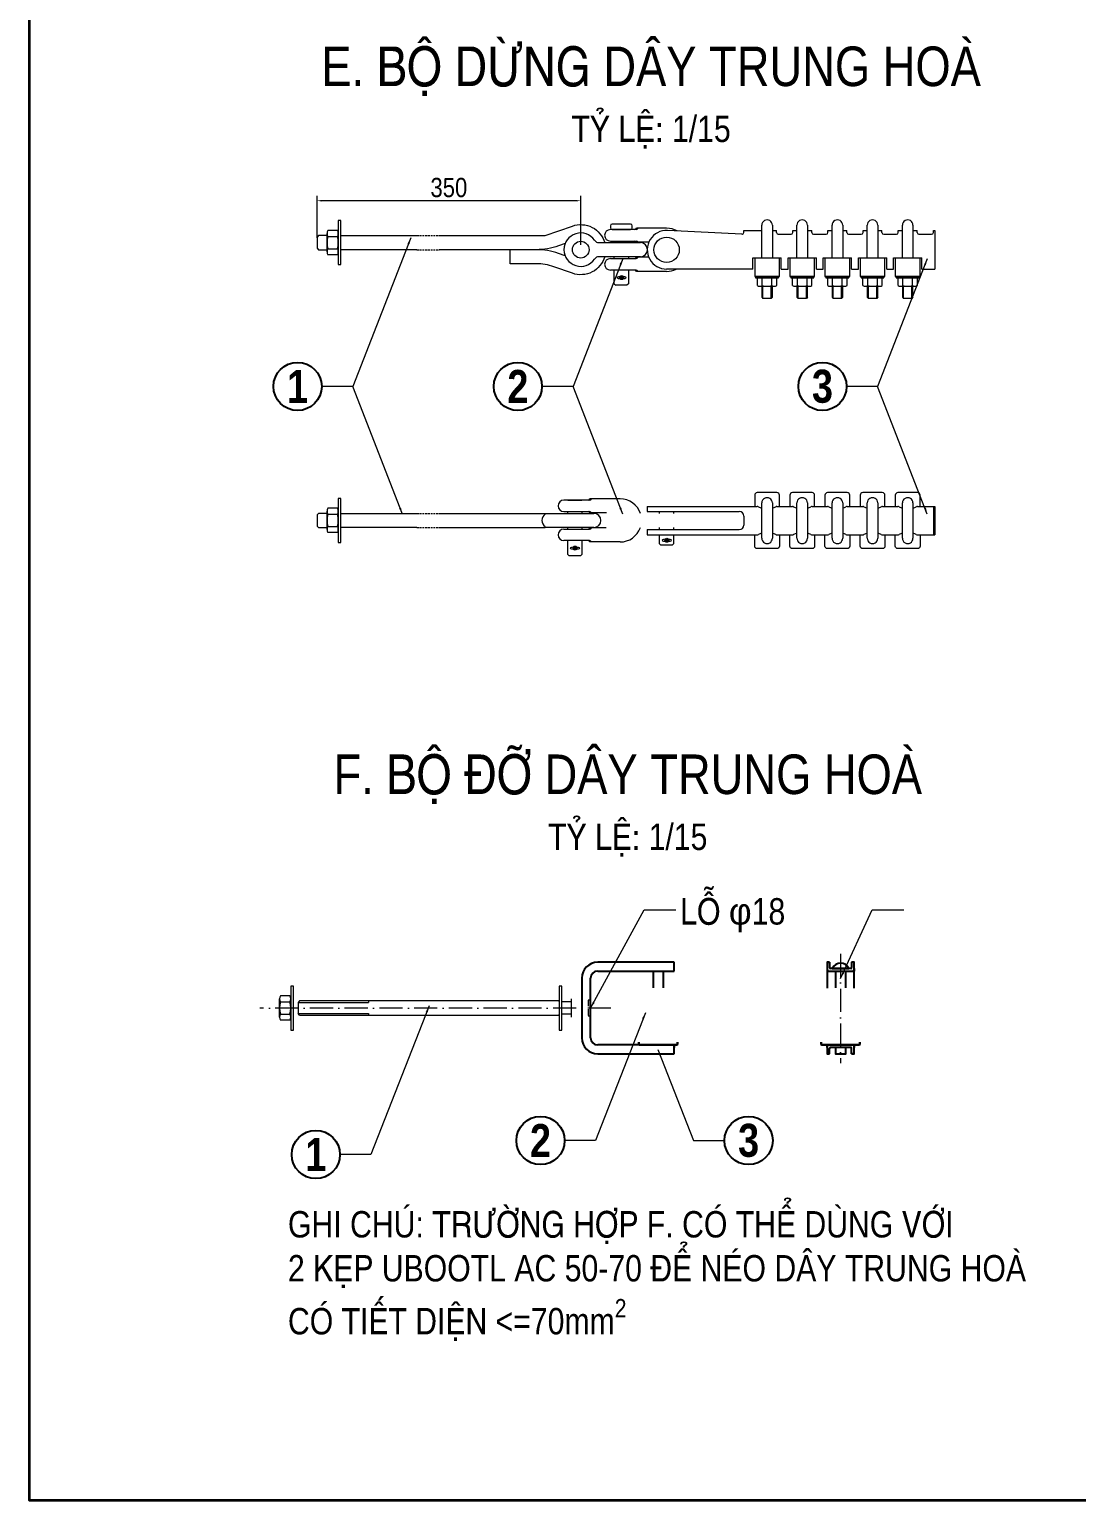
# Model space of a CAD drawing. Header units: millimetres. Extents: x -23083795 to 376618, y 113268 to 3804440.
# Drawn here: x 269891 to 273149, y 114480 to 119056 of the extents above; entities that cross this region are included whole.
import ezdxf

# ---------------------------------------------------------------- set-up
doc = ezdxf.new("R2010")
doc.units = ezdxf.units.MM
doc.header["$LTSCALE"] = 6
doc.linetypes.add('ACAD_ISO10W100', pattern=[18, 12, -3, 0, -3])
doc.linetypes.add('HIDDEN2', pattern=[4.7625, 3.175, -1.5875])
for name, color, linetype, lineweight in [('Duongcoban', 4, 'Continuous', 30), ('Netcoban', 4, 'Continuous', 25), ('Netkhuat2', 3, 'HIDDEN2', 15), ('netlonkhungten', 32, 'Continuous', 35), ('Netmin', 6, 'Continuous', 0), ('Nettim', 1, 'ACAD_ISO10W100', 5), ('Netvua', 3, 'Continuous', 20)]:
    doc.layers.add(name, color=color, linetype=linetype, lineweight=lineweight)
doc.styles.add('Chuthuong', font='VHELVCN_1.TTF', dxfattribs={"height": 60})
doc.styles.add('DeMuc', font='VHELVCB_1.TTF', dxfattribs={"height": 90})
doc.styles.get("Standard").update_dxf_attribs({"font": 'VHELVCN_1.TTF', "height": 60})
doc.dimstyles.new('ISO-15', dxfattribs={"dimtxt": 2.5, "dimasz": 15, "dimexe": 15, "dimexo": 15, "dimgap": 10, "dimtad": 1, "dimtoh": 1, "dimdec": 0, "dimlfac": 0.5, "dimrnd": 1, "dimtxsty": 'Standard', "dimcen": 25, "dimclrd": 7, "dimclre": 7, "dimadec": 0, "dimazin": 0, "dimtfac": 1, "dimtdec": 0, "dimtmove": 0, "dimatfit": 3, "dimfxl": 1, "dimlwd": 0, "dimlwe": 0, "dimarcsym": 0})
doc.dimstyles.new('TL1-15', dxfattribs={"dimtxt": 35, "dimasz": 20, "dimexe": 20, "dimexo": 20, "dimgap": 10, "dimtad": 1, "dimtoh": 1, "dimdec": 0, "dimlfac": 0.5, "dimrnd": 1, "dimtxsty": 'Chuthuong', "dimblk": 'OBLIQUE', "dimcen": 2.5, "dimclrd": 1, "dimclre": 1, "dimclrt": 1, "dimadec": 0, "dimazin": 0, "dimtfac": 1, "dimtdec": 0, "dimtmove": 0, "dimatfit": 3, "dimfxl": 1, "dimlwd": 0, "dimlwe": 0, "dimarcsym": 0})

# ---------------------------------------------------------------- blocks, each defined once
blk = doc.blocks.new('_Oblique')
at = {"color": 0, "lineweight": -2}
blk.add_line((-0.5, -0.5), (0.5, 0.5), dxfattribs=at)
blk = doc.blocks.new('*D123')
at = {"layer": 'Defpoints', "color": 0}
for p in [(270786, 118523.4), (270786, 118393), (271606.3, 118371.1)]:
    blk.add_point(p, dxfattribs=at)
at = {"layer": 'Netcoban', "color": 7, "lineweight": 0}
for p, q in [((270786, 118408), (270786, 118538.4)), ((271591.3, 118523.4), (270801, 118523.4)), ((271606.3, 118386.1), (271606.3, 118538.4))]:
    blk.add_line(p, q, dxfattribs=at)
at = {"layer": 'Netcoban', "color": 7}
for points in [[(270801, 118525.9), (270801, 118520.9), (270786, 118523.4)], [(271591.3, 118525.9), (271591.3, 118520.9), (271606.3, 118523.4)]]:
    blk.add_solid(points, dxfattribs=at)
at = {"layer": 'Netcoban', "color": 0, "insert": (271196.2, 118564.1), "char_height": 60, "attachment_point": 5}
blk.add_mtext('350', dxfattribs=at)

msp = doc.modelspace()

# ---------------------------------------------------------------- hatches: boundary and pattern name
at = {"layer": 'Netvua'}
h = msp.add_hatch(color=256, dxfattribs=at)
edge = h.paths.add_edge_path()
edge.add_arc((271733.57766, 118284.45247), 6.21952, 0, 360)
h = msp.add_hatch(color=256, dxfattribs=at)
edge = h.paths.add_edge_path()
edge.add_arc((271874.39868, 117467.19996), 6.21952, 0, 360)
h = msp.add_hatch(color=256, dxfattribs=at)
edge = h.paths.add_edge_path()
edge.add_arc((271588.7591, 117442.90885), 6.21952, 0, 360)

# ---------------------------------------------------------------- linework, layer by layer
at = {"layer": 'Duongcoban'}
for points in [[(271787.02429, 115906.6148), (271787.02429, 115900.20577, 0.4142135624), (271789.75868, 115897.47138), (271904.60301, 115897.47138), (271904.60301, 115897.47138, 0.4142135624), (271907.3374, 115900.20577), (271907.3374, 115906.6148)], [(272354.23056, 115906.6148), (272354.23056, 115900.20577, 0.4142135624), (272356.96494, 115897.47138), (272471.80927, 115897.47138), (272471.80927, 115897.47138, 0.4142135624), (272474.54366, 115900.20577), (272474.54366, 115906.6148)]]:
    msp.add_lwpolyline(points, format="xyb", dxfattribs=at)
at = {"layer": 'Netcoban'}
for p, q in [((271897.08344, 116154.50393), (271659.19162, 116154.50393)), ((271897.08344, 116127.16004), (271897.08344, 116154.50393)), ((272372.68768, 116154.50393), (272380.89085, 116154.50393)), ((272380.89085, 116154.50393), (272380.89085, 116138.09759)), ((272457.45373, 116154.50393), (272449.25057, 116154.50393)), ((272449.25057, 116154.50393), (272449.25057, 116138.09759)), ((271609.97262, 116105.28493), (271609.97262, 115919.34649)), ((271637.31651, 115919.34649), (271637.31651, 116105.28493)), ((271659.19162, 116127.16004), (271897.08344, 116127.16004)), ((271897.08344, 116127.16004), (271897.08344, 116135.36321)), ((272372.68768, 116135.36321), (272372.68768, 116127.16004)), ((272378.15646, 116127.16004), (272451.98496, 116127.16004)), ((272446.51618, 116135.36321), (272383.62524, 116135.36321)), ((272389.09401, 116135.36321), (272441.0474, 116135.36321)), ((272457.45373, 116127.16004), (272457.45373, 116135.36321)), ((272457.45373, 116135.36321), (272457.45373, 116127.16004)), ((271897.08344, 115897.47138), (271659.19162, 115897.47138)), ((271659.19162, 115870.12749), (271897.08344, 115870.12749)), ((271790.44228, 115897.47138), (271847.86444, 115897.47138)), ((271897.08344, 115897.47138), (271897.08344, 115889.26821)), ((271897.08344, 115870.12749), (271897.08344, 115897.47138)), ((272372.68768, 115889.26821), (272372.68768, 115897.47138)), ((272372.68768, 115870.12749), (272380.89085, 115870.12749)), ((272378.15646, 115897.47138), (272451.98496, 115897.47138)), ((272380.89085, 115870.12749), (272380.89085, 115886.53382)), ((272446.51618, 115889.26821), (272383.62524, 115889.26821)), ((272449.25057, 115870.12749), (272449.25057, 115886.53382)), ((272457.45373, 115870.12749), (272449.25057, 115870.12749)), ((272457.45373, 115889.26821), (272457.45373, 115897.47138)), ((272457.45373, 115897.47138), (272457.45373, 115889.26821))]:
    msp.add_line(p, q, dxfattribs=at)
for points in [[(272380.89085, 116154.50393), (272372.68768, 116154.50393), (272372.68768, 116074.22135)], [(272457.45373, 116074.22135), (272457.45373, 116154.50393), (272449.25057, 116154.50393)], [(271831.45811, 116127.16004), (271831.45811, 116075.3098)], [(271864.27078, 116075.3098), (271864.27078, 116127.16004)], [(272434.21143, 116135.36321), (272395.92998, 116135.36321)], [(272398.66437, 116127.16004), (272398.66437, 116075.3098)], [(272431.47704, 116075.3098), (272431.47704, 116127.16004)], [(272372.68768, 115897.47138), (272372.68768, 115870.12749), (272380.89085, 115870.12749)], [(272398.66437, 115889.26821), (272398.66437, 115870.12749), (272431.47704, 115870.12749), (272431.47704, 115889.26821)], [(272449.25057, 115870.12749), (272457.45373, 115870.12749), (272457.45373, 115897.47138)]]:
    msp.add_lwpolyline(points, dxfattribs=at)
for centre in [(270725.51102, 117945.68964), (271410.92301, 117945.68964), (272358.46121, 117945.68964), (271481.24453, 115600.1399), (272128.72953, 115600.1399), (270782.36623, 115556.61572)]:
    msp.add_circle(centre, 74.97304, dxfattribs=at)
for centre, radius, start, end in [((271659.19162, 116105.28493), 49.219, 90, 180), ((272383.62524, 116138.09759), 2.73439, 180, 270), ((272415.07071, 116123.00149), 28.76805, 25.44871137, 154.55128863), ((272446.51618, 116138.09759), 2.73439, 270, 0), ((271659.19162, 116105.28493), 21.87511, 90, 180), ((272378.15646, 116132.62882), 5.46878, 180, 270), ((272451.98496, 116132.62882), 5.46878, 270, 0), ((271659.19162, 115919.34649), 49.219, 180, 270), ((271659.19162, 115919.34649), 21.87511, 180, 270), ((272378.15646, 115892.0026), 5.46878, 90, 180), ((272383.62524, 115886.53382), 2.73439, 90, 180), ((272446.51618, 115886.53382), 2.73439, 0, 90), ((272451.98496, 115892.0026), 5.46878, 0, 90)]:
    msp.add_arc(centre, radius, start, end, dxfattribs=at)
at = {"layer": 'Netkhuat2', "ltscale": 0.3}
for p, q in [((271096.73434, 118414.89611), (271165.79723, 118414.89611)), ((271096.73434, 118371.14589), (271165.79723, 118371.14589)), ((271096.73434, 117550.87897), (271165.79723, 117550.87897)), ((271096.73434, 117507.12875), (271165.79723, 117507.12875))]:
    msp.add_line(p, q, dxfattribs=at)
at = {"layer": 'Netkhuat2'}
msp.add_lwpolyline([(271629.11334, 115987.70621), (271637.31651, 115987.70621), (271637.31651, 116036.92521), (271629.11334, 116036.92521)], close=True, dxfattribs=at)
at = {"layer": 'netlonkhungten'}
msp.add_lwpolyline([(269891.2316, 127418.98101), (287752.76092, 127418.98101), (287752.76092, 114480.26342), (269891.2316, 114480.26342)], close=True, dxfattribs=at)
at = {"layer": 'Netmin'}
for p, q in [((270727.43747, 116029.8158), (270946.18857, 116029.8158)), ((270946.18857, 116034.19538), (270946.18857, 116029.8158)), ((270727.43747, 115994.81562), (270946.18857, 115994.81562)), ((270946.18857, 115994.81562), (270946.18857, 115990.44516))]:
    msp.add_line(p, q, dxfattribs=at)
at = {"layer": 'Nettim'}
for p, q in [((272415.07071, 116180.36897), (272415.07071, 115841.24513)), ((271700.59196, 116012.31571), (270608.17176, 116012.31571))]:
    msp.add_line(p, q, dxfattribs=at)
at = {"layer": 'Netvua'}
for p, q in [((270849.38579, 118430.9098), (270819.85439, 118430.9098)), ((271778.99221, 118433.60846), (271698.65627, 118433.60846)), ((271698.75284, 118445.22014), (271698.75284, 118439.07724)), ((271761.45064, 118450.68892), (271704.22161, 118450.68892)), ((271704.22161, 118433.60846), (271761.45064, 118433.60846)), ((271710.96102, 118433.60846), (271754.71124, 118433.60846)), ((271766.91942, 118439.07724), (271766.91942, 118445.22014)), ((271873.65715, 118437.71004), (271779.95973, 118437.71004)), ((272108.00044, 118419.27513), (271876.65007, 118430.79957)), ((272113.46922, 118430.87407), (272169.80987, 118430.87407)), ((272113.46922, 118424.7439), (272113.46922, 118430.87407)), ((272169.80976, 118345.45345), (272169.80989, 118447.35701)), ((272202.62238, 118447.28041), (272202.62238, 118345.45345)), ((272202.62238, 118430.87407), (272215.59989, 118430.87407)), ((272215.59989, 118424.44018), (272215.59989, 118430.87407)), ((272266.13119, 118424.44018), (272266.13119, 118430.87407)), ((272266.13119, 118430.87407), (272279.18542, 118430.87407)), ((272279.18531, 118345.45345), (272279.18544, 118447.35701)), ((272311.99793, 118447.28041), (272311.99793, 118345.45345)), ((272311.99793, 118430.87407), (272324.97544, 118430.87407)), ((272324.97544, 118424.44018), (272324.97544, 118430.87407)), ((272375.50674, 118430.87407), (272388.56097, 118430.87407)), ((272375.50674, 118424.44018), (272375.50674, 118430.87407)), ((272388.56086, 118345.45345), (272388.561, 118447.35701)), ((272421.37348, 118447.28041), (272421.37348, 118345.45345)), ((272421.37348, 118430.87407), (272434.35099, 118430.87407)), ((272434.35099, 118424.44018), (272434.35099, 118430.87407)), ((272484.88229, 118430.87407), (272497.93653, 118430.87407)), ((272484.88229, 118424.44018), (272484.88229, 118430.87407)), ((272497.93642, 118345.45345), (272497.93655, 118447.35701)), ((272530.74903, 118447.28041), (272530.74903, 118345.45345)), ((272530.74903, 118430.87407), (272543.72654, 118430.87407)), ((272543.72654, 118424.44018), (272543.72654, 118430.87407)), ((272594.25785, 118430.87407), (272607.31208, 118430.87407)), ((272594.25785, 118424.44018), (272594.25785, 118430.87407)), ((272607.31197, 118345.45345), (272607.3121, 118447.35701)), ((272640.12459, 118447.28041), (272640.12459, 118345.45345)), ((272640.12459, 118430.87407), (272653.10209, 118430.87407)), ((272653.10209, 118424.44018), (272653.10209, 118430.87407)), ((272703.6334, 118430.87407), (272707.64573, 118430.87407)), ((272703.6334, 118424.44018), (272703.6334, 118430.87407)), ((272707.64573, 118430.87407), (272707.64573, 118310.56097)), ((270817.12001, 118364.6044), (270817.12001, 118421.4376)), ((270819.85439, 118411.9654), (270849.38579, 118411.9654)), ((270852.12018, 118364.6044), (270852.12018, 118421.4376)), ((271662.97305, 118393.021), (271792.27597, 118393.021)), ((271698.65627, 118398.06141), (271778.99221, 118398.06141)), ((271710.96102, 118393.021), (271710.96102, 118398.06141)), ((271754.71124, 118398.06141), (271754.71124, 118393.021)), ((271818.17196, 118393.95982), (271779.95973, 118393.95982)), ((272221.06866, 118418.9714), (272260.66241, 118418.9714)), ((272330.44422, 118418.9714), (272370.03796, 118418.9714)), ((272439.81977, 118418.9714), (272479.41352, 118418.9714)), ((272549.19532, 118418.9714), (272588.78907, 118418.9714)), ((272658.57087, 118418.9714), (272698.16462, 118418.9714)), ((270819.85439, 118374.0766), (270849.38579, 118374.0766)), ((270819.85439, 118374.0766), (270819.85439, 118374.0766)), ((270849.38579, 118355.13219), (270819.85439, 118355.13219)), ((271386.90752, 118327.39567), (271386.90752, 118371.14589)), ((271792.27597, 118349.27078), (271662.97305, 118349.27078)), ((271698.65627, 118343.37363), (271778.99221, 118343.37363)), ((271710.96102, 118343.37363), (271710.96102, 118349.27078)), ((271754.71124, 118349.27078), (271754.71124, 118343.37363)), ((271818.17196, 118347.47521), (271779.95973, 118347.47521)), ((272142.12492, 118345.45345), (272230.30718, 118345.45345)), ((272142.12492, 118310.56097), (272142.12492, 118345.45345)), ((272147.5937, 118345.45345), (272224.83841, 118345.45345)), ((272147.5937, 118345.45345), (272147.5937, 118287.60377)), ((272224.83841, 118287.60377), (272224.83841, 118345.45345)), ((272230.30718, 118310.56097), (272230.30718, 118345.45345)), ((272251.50047, 118310.56097), (272251.50047, 118345.45345)), ((272251.50047, 118345.45345), (272339.68273, 118345.45345)), ((272256.96925, 118345.45345), (272256.96925, 118287.60377)), ((272256.96925, 118345.45345), (272334.21396, 118345.45345)), ((272334.21396, 118287.60377), (272334.21396, 118345.45345)), ((272339.68273, 118310.56097), (272339.68273, 118345.45345)), ((272360.87602, 118310.56097), (272360.87602, 118345.45345)), ((272360.87602, 118345.45345), (272449.05829, 118345.45345)), ((272366.3448, 118345.45345), (272366.3448, 118287.60377)), ((272366.3448, 118345.45345), (272443.58951, 118345.45345)), ((272443.58951, 118287.60377), (272443.58951, 118345.45345)), ((272449.05829, 118310.56097), (272449.05829, 118345.45345)), ((272470.25157, 118310.56097), (272470.25157, 118345.45345)), ((272470.25157, 118345.45345), (272558.43384, 118345.45345)), ((272475.72035, 118345.45345), (272475.72035, 118287.60377)), ((272475.72035, 118345.45345), (272552.96506, 118345.45345)), ((272552.96506, 118287.60377), (272552.96506, 118345.45345)), ((272558.43384, 118310.56097), (272558.43384, 118345.45345)), ((272579.62713, 118310.56097), (272579.62713, 118345.45345)), ((272579.62713, 118345.45345), (272667.80939, 118345.45345)), ((272585.0959, 118345.45345), (272585.0959, 118287.60377)), ((272585.0959, 118345.45345), (272662.34061, 118345.45345)), ((272662.34061, 118287.60377), (272662.34061, 118345.45345)), ((272667.80939, 118310.56097), (272667.80939, 118345.45345)), ((271778.99221, 118307.82658), (271698.65627, 118307.82658)), ((271710.96102, 118265.17621), (271710.96102, 118307.82658)), ((271754.71124, 118307.82658), (271754.71124, 118265.17621)), ((271873.65715, 118303.72499), (271779.95973, 118303.72499)), ((272142.12492, 118310.56097), (271873.65715, 118310.56097)), ((272230.30718, 118310.56097), (272251.50047, 118310.56097)), ((272339.68273, 118310.56097), (272360.87602, 118310.56097)), ((272449.05829, 118310.56097), (272470.25157, 118310.56097)), ((272558.43384, 118310.56097), (272579.62713, 118310.56097)), ((272667.80939, 118310.56097), (272707.64573, 118310.56097)), ((271710.96102, 118265.17621), (271715.33604, 118260.80119)), ((271750.33622, 118260.80119), (271715.33604, 118260.80119)), ((271754.71124, 118265.17621), (271750.33622, 118260.80119)), ((272147.5937, 118287.60377), (272224.83841, 118287.60377)), ((272150.669, 118287.60377), (272150.669, 118283.50219)), ((272221.7631, 118287.60377), (272150.669, 118287.60377)), ((272150.669, 118283.50219), (272221.7631, 118283.50219)), ((272156.22074, 118259.91183), (272156.22074, 118281.11585)), ((272163.71957, 118257.5255), (272208.71252, 118257.5255)), ((272163.71958, 118283.50219), (272208.71252, 118283.50219)), ((272202.62238, 118287.60377), (272169.80971, 118287.60377)), ((272169.80971, 118257.5255), (272169.80971, 118223.025)), ((272171.21839, 118259.91183), (272171.21839, 118281.11585)), ((272173.09098, 118219.74373), (272173.09098, 118257.5255)), ((272199.34111, 118219.74373), (272199.34111, 118257.5255)), ((272201.2137, 118259.91183), (272201.2137, 118281.11585)), ((272202.62238, 118223.025), (272202.62238, 118257.5255)), ((272216.21135, 118259.91183), (272216.21135, 118281.11585)), ((272221.7631, 118283.50219), (272221.7631, 118287.60377)), ((272256.96925, 118287.60377), (272334.21396, 118287.60377)), ((272260.04455, 118287.60377), (272260.04455, 118283.50219)), ((272331.13866, 118287.60377), (272260.04455, 118287.60377)), ((272260.04455, 118283.50219), (272331.13866, 118283.50219)), ((272265.59629, 118259.91183), (272265.59629, 118281.11585)), ((272273.09512, 118257.5255), (272318.08807, 118257.5255)), ((272273.09513, 118283.50219), (272318.08807, 118283.50219)), ((272311.99793, 118287.60377), (272279.18526, 118287.60377)), ((272279.18526, 118257.5255), (272279.18526, 118223.025)), ((272280.59395, 118259.91183), (272280.59395, 118281.11585)), ((272282.46653, 118219.74373), (272282.46653, 118257.5255)), ((272308.71666, 118219.74373), (272308.71666, 118257.5255)), ((272310.58925, 118259.91183), (272310.58925, 118281.11585)), ((272311.99793, 118223.025), (272311.99793, 118257.5255)), ((272325.5869, 118259.91183), (272325.5869, 118281.11585)), ((272331.13866, 118283.50219), (272331.13866, 118287.60377)), ((272366.3448, 118287.60377), (272443.58951, 118287.60377)), ((272440.51421, 118287.60377), (272369.4201, 118287.60377)), ((272369.4201, 118287.60377), (272369.4201, 118283.50219)), ((272369.4201, 118283.50219), (272440.51421, 118283.50219)), ((272374.97185, 118259.91183), (272374.97185, 118281.11585)), ((272382.47068, 118283.50219), (272427.46363, 118283.50219)), ((272382.47068, 118257.5255), (272427.46362, 118257.5255)), ((272421.37348, 118287.60377), (272388.56082, 118287.60377)), ((272388.56082, 118257.5255), (272388.56082, 118223.025)), ((272389.9695, 118259.91183), (272389.9695, 118281.11585)), ((272391.84208, 118219.74373), (272391.84208, 118257.5255)), ((272418.09222, 118219.74373), (272418.09222, 118257.5255)), ((272419.9648, 118259.91183), (272419.9648, 118281.11585)), ((272421.37348, 118223.025), (272421.37348, 118257.5255)), ((272434.96245, 118259.91183), (272434.96245, 118281.11585)), ((272440.51421, 118283.50219), (272440.51421, 118287.60377)), ((272475.72035, 118287.60377), (272552.96506, 118287.60377)), ((272478.79565, 118287.60377), (272478.79565, 118283.50219)), ((272549.88976, 118287.60377), (272478.79565, 118287.60377)), ((272478.79565, 118283.50219), (272549.88976, 118283.50219)), ((272484.3474, 118259.91183), (272484.3474, 118281.11585)), ((272491.84623, 118283.50219), (272536.83918, 118283.50219)), ((272491.84623, 118257.5255), (272536.83917, 118257.5255)), ((272530.74903, 118287.60377), (272497.93637, 118287.60377)), ((272497.93637, 118257.5255), (272497.93637, 118223.025)), ((272499.34505, 118259.91183), (272499.34505, 118281.11585)), ((272501.21763, 118219.74373), (272501.21763, 118257.5255)), ((272527.46777, 118219.74373), (272527.46777, 118257.5255)), ((272529.34035, 118259.91183), (272529.34035, 118281.11585)), ((272530.74903, 118223.025), (272530.74903, 118257.5255)), ((272544.338, 118259.91183), (272544.338, 118281.11585)), ((272549.88976, 118283.50219), (272549.88976, 118287.60377)), ((272585.0959, 118287.60377), (272662.34061, 118287.60377)), ((272588.1712, 118287.60377), (272588.1712, 118283.50219)), ((272659.26531, 118287.60377), (272588.1712, 118287.60377)), ((272588.1712, 118283.50219), (272659.26531, 118283.50219)), ((272593.72295, 118259.91183), (272593.72295, 118281.11585)), ((272601.22178, 118257.5255), (272646.21472, 118257.5255)), ((272601.22179, 118283.50219), (272646.21473, 118283.50219)), ((272640.12459, 118287.60377), (272607.31192, 118287.60377)), ((272607.31192, 118257.5255), (272607.31192, 118223.025)), ((272608.7206, 118259.91183), (272608.7206, 118281.11585)), ((272610.59319, 118219.74373), (272610.59319, 118257.5255)), ((272636.84332, 118219.74373), (272636.84332, 118257.5255)), ((272638.7159, 118259.91183), (272638.7159, 118281.11585)), ((272640.12459, 118223.025), (272640.12459, 118257.5255)), ((272653.71356, 118259.91183), (272653.71356, 118281.11585)), ((272659.26531, 118283.50219), (272659.26531, 118287.60377)), ((272169.80971, 118223.025), (272173.09098, 118219.74373)), ((272199.34111, 118219.74373), (272173.09098, 118219.74373)), ((272202.62238, 118223.025), (272199.34111, 118219.74373)), ((272279.18526, 118223.025), (272282.46653, 118219.74373)), ((272308.71666, 118219.74373), (272282.46653, 118219.74373)), ((272311.99793, 118223.025), (272308.71666, 118219.74373)), ((272388.56082, 118223.025), (272391.84208, 118219.74373)), ((272418.09222, 118219.74373), (272391.84208, 118219.74373)), ((272421.37348, 118223.025), (272418.09222, 118219.74373)), ((272497.93637, 118223.025), (272501.21763, 118219.74373)), ((272527.46777, 118219.74373), (272501.21763, 118219.74373)), ((272530.74903, 118223.025), (272527.46777, 118219.74373)), ((272607.31192, 118223.025), (272610.59319, 118219.74373)), ((272636.84332, 118219.74373), (272610.59319, 118219.74373)), ((272640.12459, 118223.025), (272636.84332, 118219.74373)), ((270817.12001, 117500.58726), (270817.12001, 117557.42046)), ((270849.38579, 117566.89266), (270819.85439, 117566.89266)), ((270852.12018, 117500.58726), (270852.12018, 117557.42046)), ((271634.17365, 117591.8948), (271553.83771, 117591.8948)), ((271553.83771, 117556.34775), (271634.17365, 117556.34775)), ((271566.14246, 117591.8948), (271609.89268, 117591.8948)), ((271566.14246, 117550.87897), (271566.14246, 117556.34775)), ((271609.89268, 117556.34775), (271609.89268, 117550.87897)), ((271728.83859, 117595.99639), (271635.14117, 117595.99639)), ((271813.5006, 117572.77146), (272155.49532, 117572.77146)), ((271813.5006, 117572.77146), (271813.5006, 117556.36513)), ((271813.5006, 117556.36513), (272099.79728, 117556.36513)), ((271851.78204, 117550.20625), (271851.78204, 117556.36513)), ((271895.53226, 117556.36513), (271895.53226, 117550.20625)), ((272169.80975, 117473.37252), (272169.80989, 117583.40136)), ((272202.62238, 117583.32475), (272202.62238, 117473.33753)), ((272216.93677, 117572.77146), (272264.87087, 117572.77146)), ((272279.1853, 117473.37252), (272279.18544, 117583.40136)), ((272311.99793, 117583.32475), (272311.99793, 117473.33753)), ((272326.31232, 117572.77146), (272374.24643, 117572.77146)), ((272388.56085, 117473.37252), (272388.561, 117583.40136)), ((272421.37348, 117583.32475), (272421.37348, 117473.33753)), ((272435.68787, 117572.77146), (272483.62198, 117572.77146)), ((272497.93641, 117473.37252), (272497.93655, 117583.40136)), ((272530.74903, 117583.32475), (272530.74903, 117473.33753)), ((272545.06343, 117572.77146), (272592.99753, 117572.77146)), ((272607.31196, 117473.37252), (272607.3121, 117583.40136)), ((272640.12459, 117583.32475), (272640.12459, 117473.33753)), ((272654.43898, 117572.77146), (272707.64573, 117572.77146)), ((272703.6334, 117572.77146), (272703.6334, 117483.89082)), ((272707.64573, 117572.77146), (272707.64573, 117483.89082)), ((270819.85439, 117547.94826), (270849.38579, 117547.94826)), ((271165.79723, 117550.87897), (271496.28308, 117550.87897)), ((271496.28308, 117550.87897), (271647.45741, 117550.87897)), ((271686.71426, 117552.24616), (271635.14117, 117552.24616)), ((272113.46922, 117542.69319), (272113.46922, 117513.9691)), ((270819.85439, 117510.05946), (270849.38579, 117510.05946)), ((270819.85439, 117510.05946), (270819.85439, 117510.05946)), ((270849.38579, 117491.11506), (270819.85439, 117491.11506)), ((271165.79723, 117507.12875), (271496.28308, 117507.12875)), ((271647.45741, 117507.12875), (271496.28308, 117507.12875)), ((271553.83771, 117501.65997), (271634.17365, 117501.65997)), ((271634.17365, 117466.11292), (271553.83771, 117466.11292)), ((271566.14246, 117501.65997), (271566.14246, 117507.12875)), ((271566.14246, 117423.46255), (271566.14246, 117466.11292)), ((271609.89268, 117507.12875), (271609.89268, 117501.65997)), ((271609.89268, 117466.11292), (271609.89268, 117423.46255)), ((271686.04117, 117505.76156), (271635.14117, 117505.76156)), ((271813.5006, 117500.29715), (271813.5006, 117483.89082)), ((271813.5006, 117500.29715), (272099.79728, 117500.29715)), ((271813.5006, 117483.89082), (272155.49532, 117484.00242)), ((271851.78204, 117500.29715), (271851.78204, 117506.45603)), ((271851.78204, 117456.21956), (271851.78204, 117483.90331)), ((271895.53226, 117506.45603), (271895.53226, 117500.29715)), ((271895.53226, 117483.91759), (271895.53226, 117456.21956)), ((272216.93677, 117484.00242), (272264.87087, 117484.00242)), ((272326.31232, 117484.00242), (272374.24643, 117484.00242)), ((272435.68787, 117484.00242), (272483.62198, 117484.00242)), ((272545.06343, 117484.00242), (272592.99753, 117484.00242)), ((272654.43898, 117483.89082), (272707.64573, 117483.89082)), ((271566.14246, 117423.46255), (271570.51748, 117419.08753)), ((271605.51766, 117419.08753), (271570.51748, 117419.08753)), ((271609.89268, 117423.46255), (271605.51766, 117419.08753)), ((271728.83859, 117462.01133), (271635.14117, 117462.01133)), ((271851.78204, 117456.21956), (271856.15706, 117451.84454)), ((271891.15724, 117451.84454), (271856.15706, 117451.84454)), ((271895.53226, 117456.21956), (271891.15724, 117451.84454)), ((270701.75965, 116050.20907), (270672.22825, 116050.20907)), ((270669.49386, 115983.90366), (270669.49386, 116040.73687)), ((270672.22825, 116031.26467), (270701.75965, 116031.26467)), ((270704.49404, 115983.90366), (270704.49404, 116040.73687)), ((270731.81705, 116034.19538), (270727.43747, 116029.8158)), ((271575.098, 116031.26011), (271547.75411, 116031.26011)), ((271577.83238, 115983.89911), (271577.83238, 116040.73231)), ((270672.22825, 115993.37587), (270701.75965, 115993.37587)), ((270672.22825, 115993.37587), (270672.22825, 115993.37587)), ((270701.75965, 115974.43146), (270672.22825, 115974.43146)), ((270731.81249, 115990.4406), (270727.43747, 115994.81562)), ((271575.098, 115993.37131), (271547.75411, 115993.37131)), ((271575.098, 115993.37131), (271575.098, 115993.37131))]:
    msp.add_line(p, q, dxfattribs=at)
for points in [[(270860.32335, 118324.66128), (270860.32335, 118461.38072), (270852.12018, 118461.38072), (270852.12018, 118324.66128), (270860.32335, 118324.66128)], [(270817.12001, 118414.89611), (270790.39591, 118414.89611), (270786.02089, 118410.52109), (270786.02089, 118375.52091), (270790.39591, 118371.14589), (270817.12001, 118371.14589)], [(270860.32335, 118414.89611), (271096.73434, 118414.89611)], [(271096.73434, 118371.14589), (270860.32335, 118371.14589)], [(270860.32335, 117460.64414), (270860.32335, 117597.36358), (270852.12018, 117597.36358), (270852.12018, 117460.64414), (270860.32335, 117460.64414)], [(270817.12001, 117550.87897), (270790.39591, 117550.87897), (270786.02089, 117546.50395), (270786.02089, 117511.50377), (270790.39591, 117507.12875), (270817.12001, 117507.12875)], [(270860.32335, 117550.87897), (271096.73434, 117550.87897)], [(271096.73434, 117507.12875), (270860.32335, 117507.12875)], [(270727.43747, 116029.8158), (270727.43747, 115994.81562)], [(271537.50015, 116034.19538), (270731.81705, 116034.19538)], [(270731.80793, 115990.44516), (271537.50015, 115990.44516)]]:
    msp.add_lwpolyline(points, dxfattribs=at)
for points in [[(271165.79723, 118414.89611), (271496.28308, 118414.89611), (271580.36318, 118444.6199, -0.4304989219), (271681.13444, 118393.021, -0.4304989219)], [(271558.05593, 118390.3303), (271537.40189, 118383.02874, -0.0851562104), (271468.13695, 118371.14589), (271165.79723, 118371.14589)], [(271681.13444, 118349.27078, -0.4304989219), (271580.36318, 118297.67187), (271522.8198, 118318.01447, 0.0851562104), (271468.13695, 118327.39567), (271386.90752, 118327.39567)], [(271558.05593, 118351.96147), (271537.40189, 118359.26304, 0.0851562104), (271468.13695, 118371.14589), (271468.13695, 118371.14589)], [(272224.83841, 117572.77146), (272224.83841, 117607.30555, 0.4142135624), (272216.63524, 117615.50872), (272155.79686, 117615.50872, 0.4142135624), (272147.5937, 117607.30555), (272147.5937, 117572.77146)], [(272334.21396, 117572.77146), (272334.21396, 117607.30555, 0.4142135624), (272326.01079, 117615.50872), (272265.17241, 117615.50872, 0.4142135624), (272256.96925, 117607.30555), (272256.96925, 117572.77146)], [(272443.58951, 117572.77146), (272443.58951, 117607.30555, 0.4142135624), (272435.38634, 117615.50872), (272374.54797, 117615.50872, 0.4142135624), (272366.3448, 117607.30555), (272366.3448, 117572.77146)], [(272552.96506, 117572.77146), (272552.96506, 117607.30555, 0.4142135624), (272544.76189, 117615.50872), (272483.92352, 117615.50872, 0.4142135624), (272475.72035, 117607.30555), (272475.72035, 117572.77146)], [(272662.34061, 117572.77146), (272662.34061, 117607.30555, 0.4142135624), (272654.13745, 117615.50872), (272593.29907, 117615.50872, 0.4142135624), (272585.0959, 117607.30555), (272585.0959, 117572.77146)], [(272224.83841, 117483.89082), (272224.83841, 117449.35674, -0.4142135624), (272216.63524, 117441.15357), (272155.79686, 117441.15357, -0.4142135624), (272147.5937, 117449.35674), (272147.5937, 117483.89082)], [(272334.21396, 117483.89082), (272334.21396, 117449.35674, -0.4142135624), (272326.01079, 117441.15357), (272265.17241, 117441.15357, -0.4142135624), (272256.96925, 117449.35674), (272256.96925, 117483.89082)], [(272443.58951, 117483.89082), (272443.58951, 117449.35674, -0.4142135624), (272435.38634, 117441.15357), (272374.54797, 117441.15357, -0.4142135624), (272366.3448, 117449.35674), (272366.3448, 117483.89082)], [(272552.96506, 117483.89082), (272552.96506, 117449.35674, -0.4142135624), (272544.76189, 117441.15357), (272483.92352, 117441.15357, -0.4142135624), (272475.72035, 117449.35674), (272475.72035, 117483.89082)], [(272662.34061, 117483.89082), (272662.34061, 117449.35674, -0.4142135624), (272654.13745, 117441.15357), (272593.29907, 117441.15357, -0.4142135624), (272585.0959, 117449.35674), (272585.0959, 117483.89082)]]:
    msp.add_lwpolyline(points, format="xyb", dxfattribs=at)
for points in [[(270704.49404, 115943.96055), (270712.69721, 115943.96055), (270712.69721, 116080.67999), (270704.49404, 116080.67999)], [(271539.55094, 115943.95599), (271547.75411, 115943.95599), (271547.75411, 116080.67543), (271539.55094, 116080.67543)]]:
    msp.add_lwpolyline(points, close=True, dxfattribs=at)
for centre, radius in [((271606.33753, 118371.14589), 25.97669), ((271873.65715, 118370.71752), 39.45765), ((271733.57766, 118284.45247), 6.21952), ((271874.39868, 117467.19996), 6.21952), ((271588.7591, 117442.90885), 6.21952)]:
    msp.add_circle(centre, radius, dxfattribs=at)
for centre, radius, start, end in [((270834.89353, 118421.4376), 17.77353, 147.79577249, 212.20422751), ((270834.34665, 118421.4376), 17.77353, 327.79577249, 32.20422751), ((271698.65627, 118415.83493), 17.77353, 90, 270), ((271704.22161, 118445.22014), 5.46878, 90, 180), ((271704.22161, 118439.07724), 5.46878, 180, 270), ((271761.45064, 118445.22014), 5.46878, 0, 90), ((271761.45064, 118439.07724), 5.46878, 270, 0), ((271773.78655, 118440.28757), 6.68967, 273.22094007, 337.33771636), ((271778.61634, 118440.28757), 6.68967, 273.22094007, 337.33771636), ((271873.65715, 118370.71752), 60.15655, 87.14823521, 270), ((271873.65715, 118370.71752), 66.99253, 61.03932953, 90), ((272186.21605, 118447.28041), 16.40633, 0, 180.26738921), ((272295.5916, 118447.28041), 16.40633, 0, 180.26738921), ((272404.96715, 118447.28041), 16.40633, 0, 180.26738921), ((272514.3427, 118447.28041), 16.40633, 0, 180.26738921), ((272623.71825, 118447.28041), 16.40633, 0, 180.26738921), ((270884.11253, 118393.021), 66.99253, 163.5735786, 196.4264214), ((270785.12766, 118393.021), 66.99253, 343.5735786, 16.4264214), ((271606.33753, 118371.14589), 51.95339, 34.05579774, 325.94420226), ((271662.97305, 118409.42733), 16.40633, 214.05579774, 270), ((271773.78655, 118391.3823), 6.68967, 22.66228364, 86.77905993), ((271778.61634, 118391.3823), 6.68967, 22.66228364, 86.77905993), ((271792.27597, 118371.14589), 21.87511, 270, 90), ((272108.00044, 118424.7439), 5.46878, 266.90459621, 0), ((272221.06866, 118424.44018), 5.46878, 180, 270), ((272260.66241, 118424.44018), 5.46878, 270, 0), ((272330.44422, 118424.44018), 5.46878, 180, 270), ((272370.03796, 118424.44018), 5.46878, 270, 0), ((272439.81977, 118424.44018), 5.46878, 180, 270), ((272479.41352, 118424.44018), 5.46878, 270, 0), ((272549.19532, 118424.44018), 5.46878, 180, 270), ((272588.78907, 118424.44018), 5.46878, 270, 0), ((272658.57087, 118424.44018), 5.46878, 180, 270), ((272698.16462, 118424.44018), 5.46878, 270, 0), ((270834.89353, 118364.6044), 17.77353, 147.79577249, 212.20422751), ((270834.34665, 118364.6044), 17.77353, 327.79577249, 32.20422751), ((271662.97305, 118332.86444), 16.40633, 90, 145.94420226), ((271698.65627, 118325.6001), 17.77353, 90, 270), ((271773.78655, 118350.05274), 6.68967, 273.22094007, 337.33771636), ((271778.61634, 118350.05274), 6.68967, 273.22094007, 337.33771636), ((271773.78655, 118301.14747), 6.68967, 22.66228364, 86.77905993), ((271778.61634, 118301.14747), 6.68967, 22.66228364, 86.77905993), ((271873.65715, 118370.71752), 66.99253, 270, 296.10890568), ((272163.71959, 118270.52681), 12.97538, 54.695066, 125.30499191), ((272163.71959, 118270.50087), 12.97538, 234.69500809, 305.304934), ((272186.21605, 118235.1804), 48.32178, 71.91844678, 108.08155322), ((272186.21605, 118305.84728), 48.32178, 251.91844678, 288.08155322), ((272126.05949, 118359.44916), 120.31311, 302.09659934, 302.24795745), ((272208.71252, 118270.52687), 12.97532, 54.69493322, 125.30506678), ((272208.71252, 118270.50082), 12.97532, 234.69493322, 305.30506678), ((272273.09514, 118270.52681), 12.97538, 54.695066, 125.30499191), ((272273.09514, 118270.50087), 12.97538, 234.69500809, 305.304934), ((272295.5916, 118235.1804), 48.32178, 71.91844678, 108.08155322), ((272295.5916, 118305.84728), 48.32178, 251.91844678, 288.08155322), ((272235.43504, 118359.44916), 120.31311, 302.09659934, 302.24795745), ((272318.08807, 118270.52687), 12.97532, 54.69493322, 125.30506678), ((272318.08807, 118270.50082), 12.97532, 234.69493322, 305.30506678), ((272382.47069, 118270.52681), 12.97538, 54.695066, 125.30499191), ((272382.47069, 118270.50087), 12.97538, 234.69500809, 305.304934), ((272404.96715, 118235.1804), 48.32178, 71.91844678, 108.08155322), ((272404.96715, 118305.84728), 48.32178, 251.91844678, 288.08155322), ((272344.8106, 118359.44916), 120.31311, 302.09659934, 302.24795745), ((272427.46363, 118270.52687), 12.97532, 54.69493322, 125.30506678), ((272427.46363, 118270.50082), 12.97532, 234.69493322, 305.30506678), ((272491.84624, 118270.52681), 12.97538, 54.695066, 125.30499191), ((272491.84624, 118270.50087), 12.97538, 234.69500809, 305.304934), ((272514.3427, 118235.1804), 48.32178, 71.91844678, 108.08155322), ((272514.3427, 118305.84728), 48.32178, 251.91844678, 288.08155322), ((272454.18615, 118359.44916), 120.31311, 302.09659934, 302.24795745), ((272536.83918, 118270.52687), 12.97532, 54.69493322, 125.30506678), ((272536.83918, 118270.50082), 12.97532, 234.69493322, 305.30506678), ((272601.22179, 118270.52681), 12.97538, 54.695066, 125.30499191), ((272601.22179, 118270.50087), 12.97538, 234.69500809, 305.304934), ((272623.71825, 118235.1804), 48.32178, 71.91844678, 108.08155322), ((272623.71825, 118305.84728), 48.32178, 251.91844678, 288.08155322), ((272563.5617, 118359.44916), 120.31311, 302.09659934, 302.24795745), ((272646.21473, 118270.52687), 12.97532, 54.69493322, 125.30506678), ((272646.21473, 118270.50082), 12.97532, 234.69493322, 305.30506678), ((270834.89353, 117557.42046), 17.77353, 147.79577249, 212.20422751), ((270834.34665, 117557.42046), 17.77353, 327.79577249, 32.20422751), ((271553.83771, 117574.12128), 17.77353, 90, 270), ((271628.968, 117598.57391), 6.68967, 273.22094007, 337.33771636), ((271628.968, 117549.66864), 6.68967, 22.66228364, 86.77905993), ((271633.79778, 117598.57391), 6.68967, 273.22094007, 337.33771636), ((271633.79778, 117549.66864), 6.68967, 22.66228364, 86.77905993), ((271728.83859, 117529.00386), 66.99253, 18.45072305, 90), ((272099.79728, 117542.69319), 13.67194, 0, 90), ((272155.49532, 117564.5683), 8.20317, 60.80639381, 90), ((272186.21605, 117619.55097), 54.77982, 240.80639381, 252.57284448), ((272186.21605, 117583.32475), 16.40633, 0, 180.26738921), ((272186.21605, 117619.55097), 54.77982, 287.42732887, 299.19360619), ((272216.93677, 117564.5683), 8.20317, 90, 119.19360619), ((272264.87087, 117564.5683), 8.20317, 60.80639381, 90), ((272264.87087, 117564.5683), 8.20317, 60.80639381, 90), ((272295.5916, 117619.55097), 54.77982, 240.80639381, 252.57284448), ((272295.5916, 117583.32475), 16.40633, 0, 180.26738921), ((272295.5916, 117619.55097), 54.77982, 287.42732887, 299.19360619), ((272326.31232, 117564.5683), 8.20317, 90, 119.19360619), ((272326.31232, 117564.5683), 8.20317, 90, 119.19360619), ((272374.24643, 117564.5683), 8.20317, 60.80639381, 90), ((272404.96715, 117619.55097), 54.77982, 240.80639381, 252.57284448), ((272404.96715, 117583.32475), 16.40633, 0, 180.26738921), ((272404.96715, 117619.55097), 54.77982, 287.42732887, 299.19360619), ((272435.68787, 117564.5683), 8.20317, 90, 119.19360619), ((272483.62198, 117564.5683), 8.20317, 60.80639381, 90), ((272514.3427, 117619.55097), 54.77982, 240.80639381, 252.57284448), ((272514.3427, 117583.32475), 16.40633, 0, 180.26738921), ((272514.3427, 117619.55097), 54.77982, 287.42732887, 299.19360619), ((272545.06343, 117564.5683), 8.20317, 90, 119.19360619), ((272592.99753, 117564.5683), 8.20317, 60.80639381, 90), ((272623.71825, 117619.55097), 54.77982, 240.80639381, 252.57284448), ((272623.71825, 117583.32475), 16.40633, 0, 180.26738921), ((272623.71825, 117619.55097), 54.77982, 287.42732887, 299.19360619), ((272654.43898, 117564.5683), 8.20317, 90, 119.19360619), ((270884.11253, 117529.00386), 66.99253, 163.5735786, 196.4264214), ((270785.12766, 117529.00386), 66.99253, 343.5735786, 16.4264214), ((271507.22063, 117529.00386), 21.87511, 120, 240), ((271647.45741, 117529.00386), 21.87511, 270, 90), ((272099.79728, 117513.9691), 13.67194, 270, 0), ((270834.89353, 117500.58726), 17.77353, 147.79577249, 212.20422751), ((270834.34665, 117500.58726), 17.77353, 327.79577249, 32.20422751), ((271553.83771, 117483.88644), 17.77353, 90, 270), ((271628.968, 117508.33908), 6.68967, 273.22094007, 337.33771636), ((271628.968, 117459.43381), 6.68967, 22.66228364, 86.77905993), ((271633.79778, 117508.33908), 6.68967, 273.22094007, 337.33771636), ((271633.79778, 117459.43381), 6.68967, 22.66228364, 86.77905993), ((271728.83859, 117529.00386), 66.99253, 270, 340.33182374), ((272155.49532, 117492.20559), 8.20317, 270, 299.19360619), ((272186.21605, 117437.22292), 54.77982, 107.42715552, 119.19360619), ((272186.21605, 117473.33753), 16.40633, 179.73261079, 0), ((272186.21605, 117437.22292), 54.77982, 60.80639381, 72.57267113), ((272216.93677, 117492.20559), 8.20317, 240.80639381, 270), ((272264.87087, 117492.20559), 8.20317, 270, 299.19360619), ((272264.87087, 117492.20559), 8.20317, 270, 299.19360619), ((272295.5916, 117437.22292), 54.77982, 107.42715552, 119.19360619), ((272295.5916, 117473.33753), 16.40633, 179.73261079, 0), ((272295.5916, 117437.22292), 54.77982, 60.80639381, 72.57267113), ((272326.31232, 117492.20559), 8.20317, 240.80639381, 270), ((272326.31232, 117492.20559), 8.20317, 240.80639381, 270), ((272374.24643, 117492.20559), 8.20317, 270, 299.19360619), ((272404.96715, 117437.22292), 54.77982, 107.42715552, 119.19360619), ((272404.96715, 117473.33753), 16.40633, 179.73261079, 0), ((272404.96715, 117437.22292), 54.77982, 60.80639381, 72.57267113), ((272435.68787, 117492.20559), 8.20317, 240.80639381, 270), ((272483.62198, 117492.20559), 8.20317, 270, 299.19360619), ((272514.3427, 117437.22292), 54.77982, 107.42715552, 119.19360619), ((272514.3427, 117473.33753), 16.40633, 179.73261079, 0), ((272514.3427, 117437.22292), 54.77982, 60.80639381, 72.57267113), ((272545.06343, 117492.20559), 8.20317, 240.80639381, 270), ((272592.99753, 117492.20559), 8.20317, 270, 299.19360619), ((272623.71825, 117437.22292), 54.77982, 107.42715552, 119.19360619), ((272623.71825, 117473.33753), 16.40633, 179.73261079, 0), ((272623.71825, 117437.22292), 54.77982, 60.80639381, 72.57267113), ((272654.43898, 117492.20559), 8.20317, 240.80639381, 270), ((270687.26739, 116040.73687), 17.77353, 147.79577249, 212.20422751), ((270686.72051, 116040.73687), 17.77353, 327.79577249, 32.20422751), ((270736.48639, 116012.32027), 66.99253, 163.5735786, 196.4264214), ((270637.50151, 116012.32027), 66.99253, 343.5735786, 16.4264214), ((271537.50015, 116036.24617), 2.05079, 270, 0), ((270687.26739, 115983.90366), 17.77353, 147.79577249, 212.20422751), ((270686.72051, 115983.90366), 17.77353, 327.79577249, 32.20422751), ((271537.50015, 115988.39436), 2.05079, 0, 90)]:
    msp.add_arc(centre, radius, start, end, dxfattribs=at)
at = {"layer": 'Netvua', "extrusion": (0, 0, -1)}
for centre in [(271733.57766, 118284.45247), (271874.39868, 117467.19996)]:
    msp.add_ellipse(centre, major_axis=(14.3259, 0), ratio=0.2523473278, dxfattribs=at)
at = {"layer": 'Netvua'}
msp.add_ellipse((271588.7591, 117442.73881), major_axis=(14.3259, 0), ratio=0.3075717059, dxfattribs=at)

# ---------------------------------------------------------------- texts
at = {"layer": 'Netcoban'}
for s, insert, char_height, attachment_point, style in [('E. BOÄ DÖØNG DAÂY TRUNG HOAØ', (271825.43707, 118849.06922), 123.047496, 8, 'DeMuc'), ('TYÛ LEÄ: 1/15', (271825.43707, 118736.7389), 82.031664, 5, 'Chuthuong'), ('F. BOÄ ÑÔÕ DAÂY TRUNG HOAØ', (271752.80685, 116647.003), 123.047496, 8, 'DeMuc'), ('TYÛ LEÄ: 1/15', (271752.80685, 116534.67269), 82.031664, 5, 'Chuthuong'), ('LOÃ {\\fSymbol|b0|i0|c2|p18;\\C7;f\\fVNI-Helve-Condense|b0|i0|c0|p2;\\C4;18}', (271916.09778, 116354.03289), 82.031664, 1, 'Chuthuong'), ('\\A1;GHI CHUÙ: TRÖÔØNG HÔÏP F. COÙ THEÅ DUØNG VÔÙI \\P2 KEÏP UBOOTL AC 50-70 ÑEÅ NEÙO DAÂY TRUNG HOAØ \\PCOÙ TIEÁT DIEÄN <=70mm{\\H0.7x;\\S2^ ;}', (270695.54824, 115380.68036), 82.031664, 1, 'Chuthuong')]:
    msp.add_mtext(s, dxfattribs=dict(at, insert=insert, char_height=char_height, attachment_point=attachment_point, style=style))
at = {"layer": 'Netcoban', "char_height": 102.53958, "width": 60.7510097, "attachment_point": 5}
for s, insert in [('{\\fVNI-Helve-Condense|b1|i0|c0|p2;1}', (270725.51102, 117945.68964)), ('{\\fVNI-Helve-Condense|b1|i0|c0|p2;2}', (271410.92301, 117945.68964)), ('{\\fVNI-Helve-Condense|b1|i0|c0|p2;3}', (272358.46121, 117945.68964)), ('{\\fVNI-Helve-Condense|b1|i0|c0|p2;2}', (271481.24453, 115600.1399)), ('{\\fVNI-Helve-Condense|b1|i0|c0|p2;3}', (272128.72953, 115600.1399)), ('{\\fVNI-Helve-Condense|b1|i0|c0|p2;1}', (270782.36623, 115556.61572))]:
    msp.add_mtext(s, dxfattribs=dict(at, insert=insert))

# ---------------------------------------------------------------- dimensions: what is measured, and where the dimension line sits
at = {"layer": 'Netcoban'}
dim = msp.add_linear_dim(base=(270786.02089, 118523.42564), p1=(271606.33753, 118371.14589), p2=(270786.02089, 118393.021), text='350', dimstyle='ISO-15', dxfattribs=at)
dim.commit()
dim.dimension.update_dxf_attribs({"geometry": '*D123', "text_midpoint": (271196.17921, 118564.06564)})

# ---------------------------------------------------------------- leaders
at = {"layer": 'Duongcoban'}
for points in [[(271077.80339, 118407.74793), (270897.03193, 117945.68964), (270800.48407, 117945.68964)], [(271737.11945, 118342.78724), (271582.44391, 117945.68964), (271485.89605, 117945.68964)], [(272684.65765, 118342.78724), (272529.98212, 117945.68964), (272433.43425, 117945.68964)], [(271051.70746, 117548.59204), (270897.03193, 117945.68964), (270807.32004, 117945.68964)], [(271737.11945, 117548.59204), (271582.44391, 117945.68964), (271492.73202, 117945.68964)], [(272684.65765, 117548.59204), (272529.98212, 117945.68964), (272440.27023, 117945.68964)], [(271637.31651, 116012.31571), (271803.71602, 116318.14404), (271902.42583, 116318.14404)], [(272415.07071, 116104.54262), (272513.35684, 116318.14404), (272612.06665, 116318.14404)], [(271134.6586, 116018.674), (270953.88714, 115556.61572), (270857.33927, 115556.61572)], [(271807.44097, 115997.2375), (271652.76544, 115600.1399), (271556.21758, 115600.1399)], [(271846.71893, 115883.79944), (271957.20862, 115600.1399), (272053.75649, 115600.1399)]]:
    msp.add_leader(points, dimstyle='TL1-15', override={"dimtad": 0}, dxfattribs=at)

doc.saveas('drawing.dxf')
